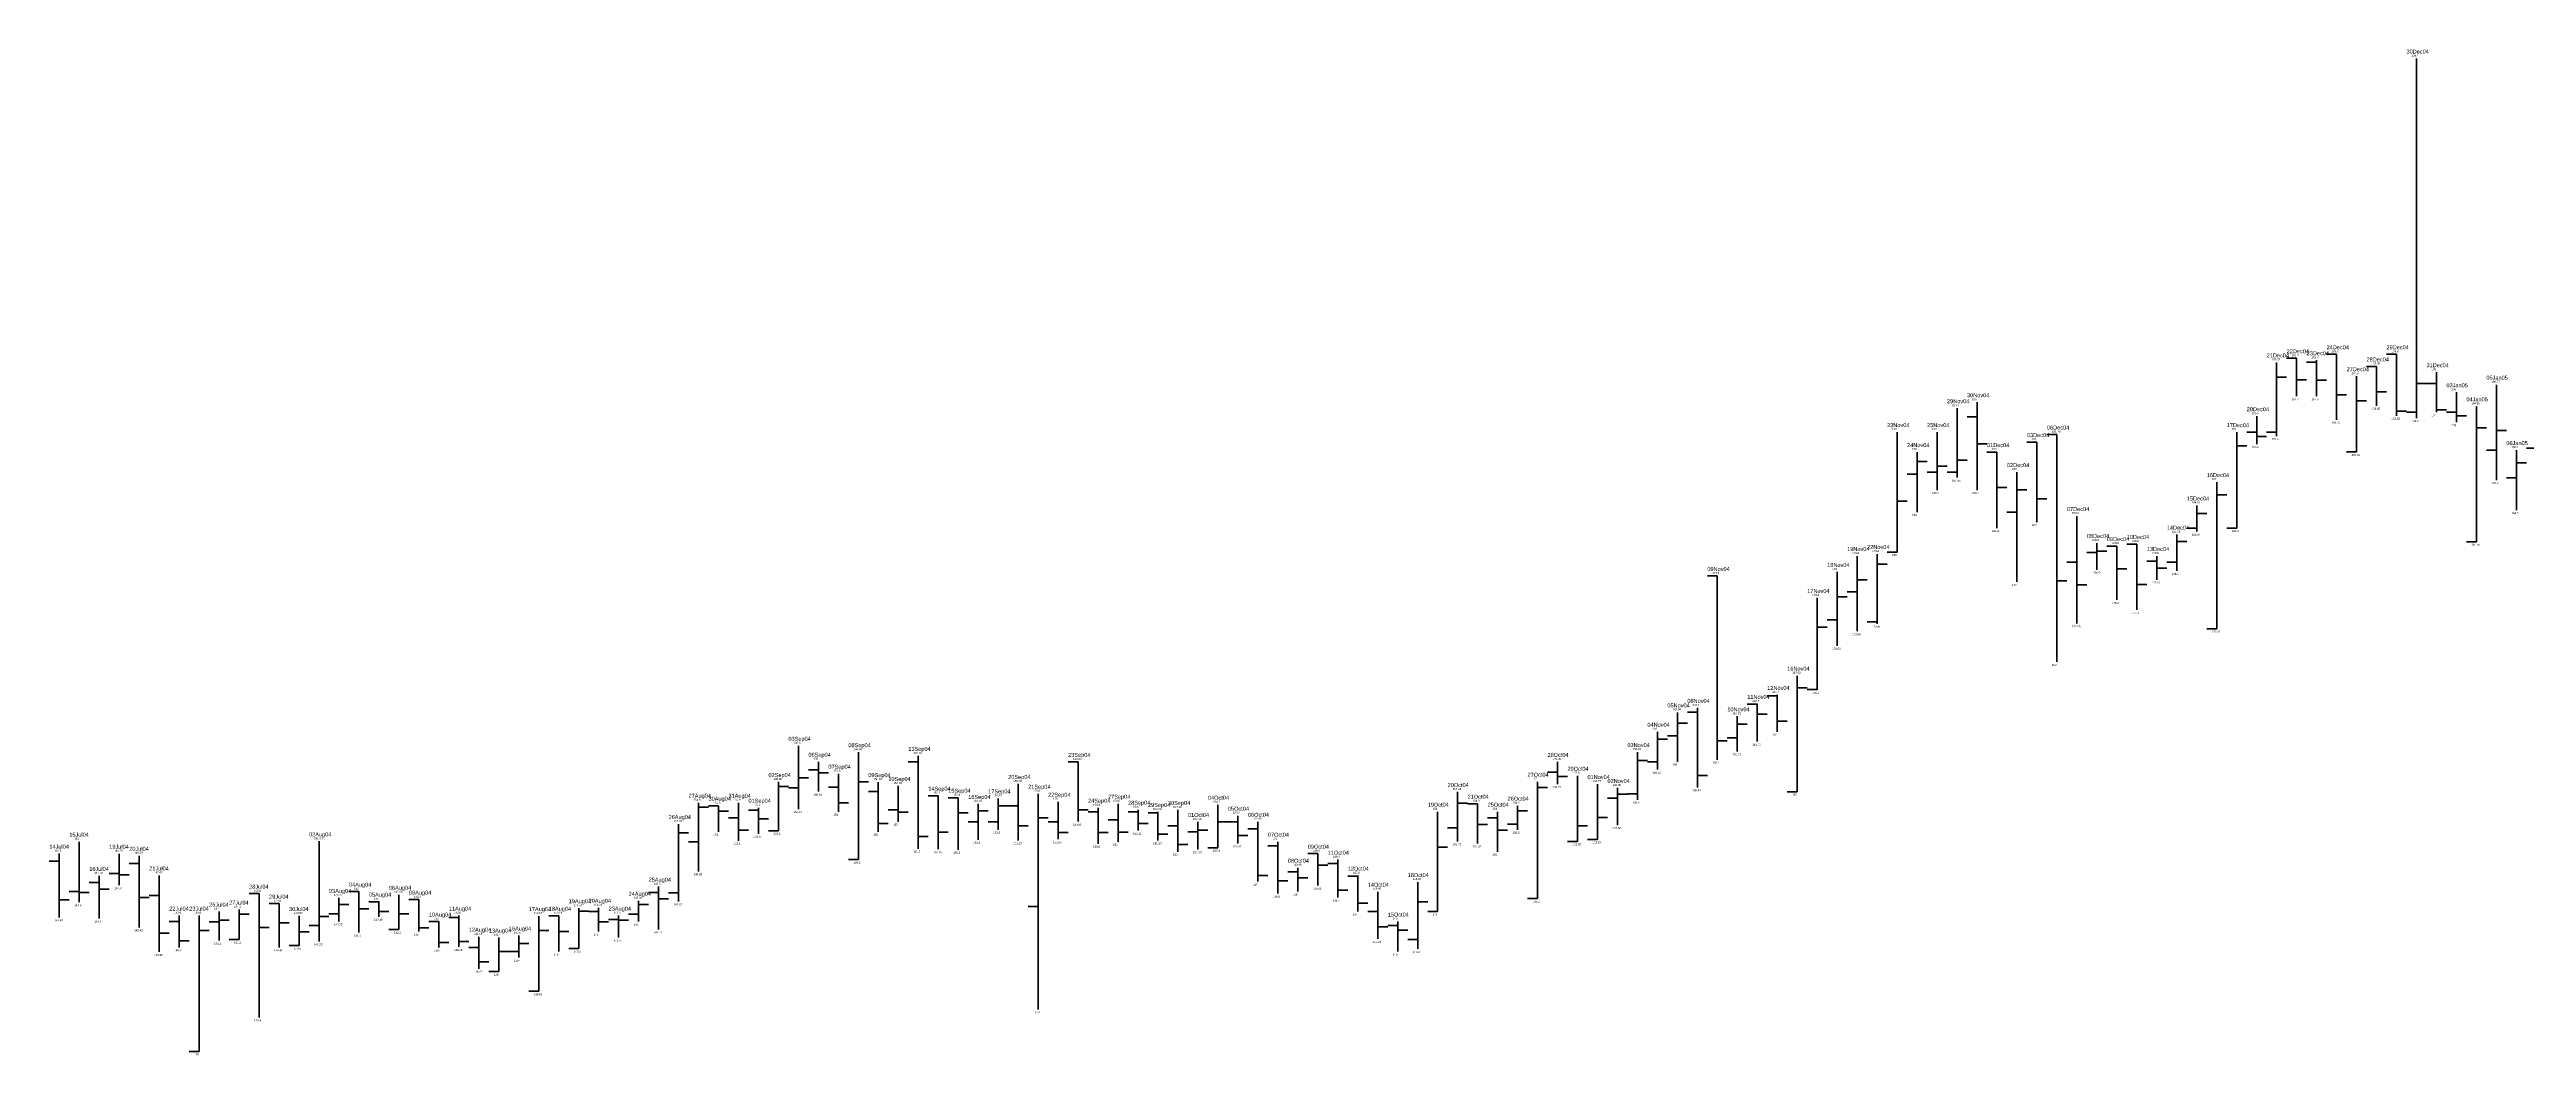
# Model space of a CAD drawing. Header units: inches. Extents: x 0 to 30000, y -20 to 2443.
# Drawn here: x 2368.5 to 2492.5, y 64.8 to 115.2 of the extents above; entities that cross this region are included whole.
import ezdxf

# ---------------------------------------------------------------- set-up
doc = ezdxf.new("R2010")
doc.units = ezdxf.units.IN
doc.header["$MEASUREMENT"] = 0
for name, color, linetype in [('DATE', 7, 'Continuous'), ('Graph', 7, 'Continuous'), ('Rate', 7, 'Continuous')]:
    doc.layers.add(name, color=color, linetype=linetype)
doc.styles.get("Standard").update_dxf_attribs({"font": 'arial.ttf'})

msp = doc.modelspace()

# ---------------------------------------------------------------- linework, layer by layer
at = {"layer": 'Graph', "color": 3, "lineweight": 35}
for p, q in [((2487, 114.7), (2487, 96.705)), ((2480, 99.49), (2480, 95.8)), ((2480, 98.76), (2480.5, 98.76)), ((2484, 98.8), (2484, 95.01)), ((2487, 98.43), (2487.5, 98.43)), ((2491, 98.375), (2491, 93.6)), ((2464, 97.2), (2464, 93.725)), ((2484, 97.57), (2484.5, 97.57)), ((2487, 97), (2486.5, 97)), ((2490, 97.295), (2490, 90.51)), ((2461, 96), (2461, 90)), ((2463, 96), (2463, 93.1)), ((2478, 96), (2478, 91.2)), ((2480, 96.005), (2479.5, 96.005)), ((2490, 96.21), (2490.5, 96.21)), ((2491, 96.085), (2491.5, 96.085)), ((2462, 95), (2462, 92)), ((2462, 94.535), (2462.5, 94.535)), ((2463, 94.29), (2463.5, 94.29)), ((2464, 94.6), (2464.5, 94.6)), ((2478, 95.31), (2478.5, 95.31)), ((2484, 95.01), (2483.5, 95.01)), ((2491, 95.1), (2490.5, 95.1)), ((2492, 95.1), (2492, 92.1)), ((2492, 94.46), (2492.5, 94.46)), ((2462, 93.9), (2461.5, 93.9)), ((2463, 94), (2462.5, 94)), ((2464, 94), (2463.5, 94)), ((2467, 94), (2467, 88.5)), ((2467, 93.11), (2467.5, 93.11)), ((2477, 93.5), (2477, 86.16)), ((2492, 93.71), (2491.5, 93.71)), ((2461, 92.545), (2461.5, 92.545)), ((2467, 92), (2466.5, 92)), ((2476, 92.33), (2476, 91.025)), ((2476, 91.93), (2476.5, 91.93)), ((2477, 92.86), (2477.5, 92.86)), ((2475, 90.87), (2475, 89.05)), ((2475, 90.53), (2475.5, 90.53)), ((2476, 91.2), (2475.5, 91.2)), ((2478, 91.2), (2477.5, 91.2)), ((2459, 89.8), (2459, 86.03)), ((2460, 89.9), (2460, 86.405)), ((2460, 89.4), (2460.5, 89.4)), ((2461, 90), (2460.5, 90)), ((2471, 89.975), (2470.5, 89.975)), ((2471, 90.45), (2471, 89.11)), ((2471, 90.045), (2471.5, 90.045)), ((2475, 89.5), (2474.5, 89.5)), ((2490, 90.51), (2489.5, 90.51)), ((2458, 89), (2458, 85.31)), ((2459, 88.6), (2459.5, 88.6)), ((2457, 87.7), (2457, 83.1)), ((2458, 87.755), (2458.5, 87.755)), ((2459, 88), (2458.5, 88)), ((2457, 86.24), (2457.5, 86.24)), ((2458, 86.6), (2457.5, 86.6)), ((2460, 86.5), (2459.5, 86.5)), ((2477, 86.16), (2476.5, 86.16)), ((2456, 83.81), (2456, 78)), ((2456, 83.205), (2456.5, 83.205)), ((2457, 83.125), (2456.5, 83.125)), ((2450, 81.97), (2450, 79.5)), ((2449, 81), (2449, 79.11)), ((2449, 80.625), (2449.5, 80.625)), ((2450, 80.8), (2449.5, 80.8)), ((2450, 81.425), (2450.5, 81.425)), ((2453, 80.7), (2452.5, 80.7)), ((2453, 81.775), (2453, 80.015)), ((2453, 81.38), (2453.5, 81.38)), ((2406, 80.3), (2406, 77.135)), ((2409, 79.98), (2409, 74.6)), ((2448, 79.985), (2448, 77.6)), ((2448, 79.565), (2448.5, 79.565)), ((2449, 79.5), (2448.5, 79.5)), ((2405, 78.49), (2405, 76.05)), ((2405, 78.26), (2405.5, 78.26)), ((2406, 78.2), (2405.5, 78.2)), ((2406, 78.7), (2406.5, 78.7)), ((2409, 78.495), (2409.5, 78.495)), ((2443, 78.5), (2443, 72.65)), ((2443, 78.22), (2443.5, 78.22)), ((2445, 78.8), (2445, 75.515)), ((2446, 78.385), (2446, 75.615)), ((2447, 78.19), (2447, 76.33)), ((2401, 77.45), (2401, 74.015)), ((2401, 77.225), (2401.5, 77.225)), ((2415, 77.39), (2415, 75.6)), ((2415, 77.04), (2415.5, 77.04)), ((2416, 77.665), (2416, 76.1)), ((2416, 77.29), (2416.5, 77.29)), ((2418, 77.9), (2418, 67.1)), ((2427, 77.35), (2427, 75.2)), ((2438, 77), (2438, 72)), ((2439, 77.99), (2439, 75.515)), ((2439, 77.425), (2439.5, 77.425)), ((2442, 77.3), (2442, 76.1)), ((2442, 77.04), (2442.5, 77.04)), ((2447, 77.685), (2446.5, 77.685)), ((2447, 77.88), (2447.5, 77.88)), ((2448, 77.9), (2447.5, 77.9)), ((2456, 78), (2455.5, 78)), ((2400, 76.38), (2400, 72.51)), ((2400, 75.945), (2400.5, 75.945)), ((2405, 76.05), (2404.5, 76.05)), ((2415, 76.5), (2414.5, 76.5)), ((2416, 76.5), (2415.5, 76.5)), ((2418, 76.7), (2418.5, 76.7)), ((2426, 76), (2425.5, 76)), ((2426, 76.49), (2426, 75.115)), ((2426, 76.07), (2426.5, 76.07)), ((2427, 76.49), (2427.5, 76.49)), ((2439, 76.2), (2438.5, 76.2)), ((2442, 76.375), (2441.5, 76.375)), ((2445, 76.3), (2445.5, 76.3)), ((2446, 76.71), (2446.5, 76.71)), ((2382, 75.52), (2382, 70.51)), ((2401, 75.5), (2400.5, 75.5)), ((2409, 74.6), (2408.5, 74.6)), ((2427, 75.2), (2426.5, 75.2)), ((2438, 75.23), (2438.5, 75.23)), ((2445, 75.515), (2444.5, 75.515)), ((2446, 75.615), (2445.5, 75.615)), ((2437, 73.48), (2437, 70.135)), ((2377, 72), (2377, 70.55)), ((2378, 72.1), (2378, 70.6)), ((2383, 72.685), (2383, 71.51)), ((2383, 72.355), (2383.5, 72.355)), ((2386, 72.84), (2386, 71.1)), ((2395, 72.17), (2395, 70.15)), ((2395, 72.025), (2395.5, 72.025)), ((2398, 72.54), (2398, 71.5)), ((2398, 72.355), (2398.5, 72.355)), ((2400, 72.935), (2399.5, 72.935)), ((2418, 72.25), (2417.5, 72.25)), ((2437, 72.495), (2437.5, 72.495)), ((2438, 72), (2437.5, 72)), ((2443, 72.65), (2442.5, 72.65)), ((2376, 71.8), (2376, 65)), ((2376, 71.055), (2376.5, 71.055)), ((2377, 71.49), (2376.5, 71.49)), ((2377, 71.575), (2377.5, 71.575)), ((2378, 71.865), (2378.5, 71.865)), ((2381, 71.78), (2381, 70.3)), ((2381, 70.995), (2381.5, 70.995)), ((2382, 71.3), (2381.5, 71.3)), ((2382, 71.76), (2382.5, 71.76)), ((2383, 71.88), (2382.5, 71.88)), ((2386, 71.1), (2385.5, 71.1)), ((2386, 71.895), (2386.5, 71.895)), ((2391, 70.7), (2391, 69)), ((2392, 70.8), (2392, 69.7)), ((2393, 71.775), (2393, 68.01)), ((2393, 71.05), (2393.5, 71.05)), ((2398, 71.875), (2397.5, 71.875)), ((2378, 70.6), (2377.5, 70.6)), ((2381, 70.3), (2380.5, 70.3)), ((2391, 70), (2391.5, 70)), ((2392, 70), (2391.5, 70)), ((2392, 70.395), (2392.5, 70.395)), ((2395, 70.15), (2394.5, 70.15)), ((2437, 70.6), (2436.5, 70.6)), ((2391, 69), (2390.5, 69)), ((2393, 68.01), (2392.5, 68.01)), ((2376, 65), (2375.5, 65))]:
    msp.add_line(p, q, dxfattribs=at)
at = {"layer": 'Graph', "color": 1, "lineweight": 35}
for p, q in [((2481, 99.7), (2480.5, 99.7)), ((2481, 99.7), (2481, 97.8)), ((2482, 99.5), (2481.5, 99.5)), ((2482, 99.6), (2482, 97.8)), ((2483, 99.9), (2482.5, 99.9)), ((2483, 99.9), (2483, 96.62)), ((2485, 99.29), (2484.5, 99.29)), ((2485, 99.29), (2485, 97.325)), ((2486, 99.9), (2485.5, 99.9)), ((2486, 99.9), (2486, 96.825)), ((2481, 98.62), (2481.5, 98.62)), ((2482, 98.595), (2482.5, 98.595)), ((2485, 98.02), (2485.5, 98.02)), ((2488, 98.43), (2487.5, 98.43)), ((2488, 99), (2488, 97)), ((2489, 98), (2489, 96.5)), ((2465, 96.77), (2464.5, 96.77)), ((2465, 97.5), (2465, 93.1)), ((2479, 96.8), (2479, 95.4)), ((2483, 97.865), (2483.5, 97.865)), ((2486, 97.05), (2486.5, 97.05)), ((2488, 97.125), (2488.5, 97.125)), ((2489, 97), (2488.5, 97)), ((2489, 96.825), (2489.5, 96.825)), ((2468, 95.5), (2467.5, 95.5)), ((2468, 95.5), (2468, 91.5)), ((2469, 95.88), (2468.5, 95.88)), ((2469, 95.88), (2469, 84.5)), ((2479, 96), (2478.5, 96)), ((2479, 95.78), (2479.5, 95.78)), ((2465, 95.42), (2465.5, 95.42)), ((2466, 95), (2465.5, 95)), ((2466, 95), (2466, 91.2)), ((2493, 95.2), (2492.5, 95.2)), ((2466, 93.23), (2466.5, 93.23)), ((2468, 92.66), (2468.5, 92.66)), ((2470, 91.8), (2470, 86.425)), ((2470, 89.5), (2469.5, 89.5)), ((2472, 90.3), (2471.5, 90.3)), ((2472, 90.3), (2472, 87.6)), ((2473, 90.4), (2472.5, 90.4)), ((2473, 90.4), (2473, 87.1)), ((2474, 89.55), (2473.5, 89.55)), ((2474, 89.8), (2474, 88.61)), ((2452, 88.8), (2451.5, 88.8)), ((2452, 88.8), (2452, 79.6)), ((2469, 88.565), (2469.5, 88.565)), ((2470, 88.365), (2470.5, 88.365)), ((2472, 89.16), (2472.5, 89.16)), ((2473, 88.38), (2473.5, 88.38)), ((2474, 89.195), (2474.5, 89.195)), ((2451, 81.98), (2450.5, 81.98)), ((2451, 82.2), (2451, 78.215)), ((2454, 82.38), (2453.5, 82.38)), ((2454, 82.4), (2454, 80.51)), ((2454, 81.89), (2454.5, 81.89)), ((2455, 82.8), (2454.5, 82.8)), ((2455, 82.85), (2455, 81)), ((2455, 81.535), (2455.5, 81.535)), ((2407, 79.5), (2407, 78.005)), ((2412, 79.5), (2411.5, 79.5)), ((2412, 79.795), (2412, 75.15)), ((2420, 79.495), (2419.5, 79.495)), ((2420, 79.495), (2420, 76.505)), ((2444, 79.495), (2444, 78.385)), ((2452, 80.54), (2452.5, 80.54)), ((2407, 79.09), (2406.5, 79.09)), ((2407, 78.95), (2407.5, 78.95)), ((2408, 78.225), (2407.5, 78.225)), ((2408, 78.9), (2408, 77)), ((2410, 78.48), (2410, 76)), ((2411, 78.29), (2411, 76.5)), ((2417, 78.39), (2417, 75.565)), ((2444, 78.975), (2443.5, 78.975)), ((2444, 78.76), (2444.5, 78.76)), ((2451, 78.81), (2451.5, 78.81)), ((2402, 77.3), (2401.5, 77.3)), ((2402, 77.3), (2402, 76)), ((2402, 77.035), (2402.5, 77.035)), ((2403, 77.45), (2403, 75.55)), ((2404, 77.07), (2403.5, 77.07)), ((2404, 77.2), (2404, 75.9)), ((2408, 77.445), (2408.5, 77.445)), ((2410, 78.005), (2409.5, 78.005)), ((2411, 77.1), (2410.5, 77.1)), ((2411, 76.98), (2411.5, 76.98)), ((2413, 77.8), (2412.5, 77.8)), ((2413, 77.8), (2413, 75.125)), ((2414, 77.7), (2413.5, 77.7)), ((2414, 77.7), (2414, 75.1)), ((2414, 76.945), (2414.5, 76.945)), ((2417, 77.29), (2416.5, 77.29)), ((2419, 77.5), (2419, 75.625)), ((2420, 77.09), (2420.5, 77.09)), ((2421, 77), (2420.5, 77)), ((2421, 77.2), (2421, 75.4)), ((2422, 77.4), (2422, 75.5)), ((2423, 77), (2422.5, 77)), ((2423, 77.1), (2423, 76.055)), ((2424, 76.95), (2423.5, 76.95)), ((2424, 76.99), (2424, 75.565)), ((2425, 77.09), (2425, 75)), ((2440, 77.4), (2439.5, 77.4)), ((2440, 77.4), (2440, 75.41)), ((2441, 77), (2441, 75)), ((2403, 76.7), (2402.5, 76.7)), ((2403, 76.075), (2403.5, 76.075)), ((2404, 76.64), (2404.5, 76.64)), ((2410, 76.415), (2410.5, 76.415)), ((2412, 75.76), (2412.5, 75.76)), ((2413, 75.97), (2413.5, 75.97)), ((2417, 76.285), (2417.5, 76.285)), ((2419, 76.5), (2418.5, 76.5)), ((2419, 75.965), (2419.5, 75.965)), ((2421, 75.955), (2421.5, 75.955)), ((2422, 76.6), (2421.5, 76.6)), ((2422, 75.98), (2422.5, 75.98)), ((2423, 76.41), (2423.5, 76.41)), ((2424, 75.875), (2424.5, 75.875)), ((2425, 76.295), (2424.5, 76.295)), ((2428, 76.5), (2427.5, 76.5)), ((2428, 76.8), (2428, 75.41)), ((2428, 75.805), (2428.5, 75.805)), ((2429, 76.14), (2428.5, 76.14)), ((2429, 76.495), (2429, 73.5)), ((2440, 76.36), (2440.5, 76.36)), ((2441, 76.7), (2440.5, 76.7)), ((2441, 76.07), (2441.5, 76.07)), ((2369, 74.52), (2368.5, 74.52)), ((2369, 74.9), (2369, 71.71)), ((2370, 75.5), (2370, 72.47)), ((2372, 74.895), (2372, 73.32)), ((2373, 74.4), (2372.5, 74.4)), ((2373, 74.795), (2373, 71.21)), ((2425, 75.36), (2425.5, 75.36)), ((2430, 75.3), (2429.5, 75.3)), ((2430, 75.5), (2430, 72.9)), ((2432, 74.9), (2431.5, 74.9)), ((2432, 74.9), (2432, 73.305)), ((2433, 74.4), (2432.5, 74.4)), ((2433, 74.6), (2433, 72.7)), ((2371, 73.455), (2370.5, 73.455)), ((2371, 73.79), (2371, 71.65)), ((2372, 73.9), (2371.5, 73.9)), ((2372, 73.835), (2372.5, 73.835)), ((2374, 73.81), (2374, 69.98)), ((2399, 73.25), (2399, 71.105)), ((2429, 73.8), (2429.5, 73.8)), ((2430, 73.535), (2430.5, 73.535)), ((2431, 73.99), (2430.5, 73.99)), ((2431, 74.195), (2431, 73)), ((2431, 73.69), (2431.5, 73.69)), ((2432, 74.33), (2432.5, 74.33)), ((2434, 73.78), (2433.5, 73.78)), ((2434, 73.8), (2434, 72)), ((2369, 72.59), (2369.5, 72.59)), ((2370, 73), (2369.5, 73)), ((2370, 72.955), (2370.5, 72.955)), ((2371, 73.115), (2371.5, 73.115)), ((2373, 72.705), (2373.5, 72.705)), ((2374, 72.8), (2373.5, 72.8)), ((2379, 72.9), (2378.5, 72.9)), ((2379, 72.9), (2379, 66.7)), ((2380, 72.4), (2379.5, 72.4)), ((2380, 72.4), (2380, 70.205)), ((2384, 73), (2383.5, 73)), ((2384, 73), (2384, 70.95)), ((2384, 72.135), (2384.5, 72.135)), ((2385, 72.49), (2384.5, 72.49)), ((2385, 72.5), (2385, 71.745)), ((2385, 72.01), (2385.5, 72.01)), ((2387, 72.6), (2386.5, 72.6)), ((2387, 72.6), (2387, 71)), ((2396, 72), (2395.5, 72)), ((2396, 72.19), (2396, 71)), ((2399, 72.95), (2398.5, 72.95)), ((2399, 72.635), (2399.5, 72.635)), ((2433, 73.065), (2433.5, 73.065)), ((2434, 72.425), (2434.5, 72.425)), ((2435, 72), (2434.5, 72)), ((2435, 72.995), (2435, 70.63)), ((2374, 70.915), (2374.5, 70.915)), ((2375, 71.5), (2374.5, 71.5)), ((2375, 71.8), (2375, 70.205)), ((2379, 71.21), (2379.5, 71.21)), ((2380, 71.44), (2380.5, 71.44)), ((2387, 71.195), (2387.5, 71.195)), ((2388, 71.5), (2387.5, 71.5)), ((2388, 71.5), (2388, 70.2)), ((2389, 71.7), (2388.5, 71.7)), ((2389, 71.8), (2389, 70.23)), ((2390, 70.745), (2390, 69.135)), ((2394, 71.79), (2393.5, 71.79)), ((2394, 71.79), (2394, 70)), ((2394, 71.01), (2394.5, 71.01)), ((2396, 71.49), (2396.5, 71.49)), ((2397, 71.6), (2396.5, 71.6)), ((2397, 71.8), (2397, 70.7)), ((2397, 71.575), (2397.5, 71.575)), ((2435, 71.235), (2435.5, 71.235)), ((2436, 71.3), (2435.5, 71.3)), ((2436, 71.5), (2436, 70)), ((2436, 71.065), (2436.5, 71.065)), ((2375, 70.54), (2375.5, 70.54)), ((2388, 70.455), (2388.5, 70.455)), ((2389, 70.495), (2389.5, 70.495)), ((2390, 70.2), (2389.5, 70.2)), ((2390, 69.48), (2390.5, 69.48))]:
    msp.add_line(p, q, dxfattribs=at)

# ---------------------------------------------------------------- texts
at = {"layer": 'DATE'}
for s, p in [('30Dec04', (2486.5, 114.95)), ('21Dec04', (2479.5, 99.74)), ('22Dec04', (2480.5, 99.95)), ('23Dec04', (2481.5, 99.85)), ('24Dec04', (2482.5, 100.15)), ('27Dec04', (2483.5, 99.05)), ('28Dec04', (2484.5, 99.54)), ('29Dec04', (2485.5, 100.15)), ('31Dec04', (2487.5, 99.25)), ('03Jan05', (2488.5, 98.25)), ('05Jan05', (2490.5, 98.625)), ('29Nov04', (2463.5, 97.45)), ('30Nov04', (2464.5, 97.75)), ('20Dec04', (2478.5, 97.05)), ('04Jan05', (2489.5, 97.545)), ('23Nov04', (2460.5, 96.25)), ('25Nov04', (2462.5, 96.25)), ('03Dec04', (2467.5, 95.75)), ('06Dec04', (2468.5, 96.13)), ('17Dec04', (2477.5, 96.25)), ('06Jan05', (2491.5, 95.35)), ('24Nov04', (2461.5, 95.25)), ('01Dec04', (2465.5, 95.25)), ('02Dec04', (2466.5, 94.25)), ('16Dec04', (2476.5, 93.75)), ('07Dec04', (2469.5, 92.05)), ('15Dec04', (2475.5, 92.58)), ('08Dec04', (2470.5, 90.7)), ('09Dec04', (2471.5, 90.55)), ('10Dec04', (2472.5, 90.65)), ('14Dec04', (2474.5, 91.12)), ('18Nov04', (2457.5, 89.25)), ('19Nov04', (2458.5, 90.05)), ('22Nov04', (2459.5, 90.15)), ('13Dec04', (2473.5, 90.05)), ('09Nov04', (2451.5, 89.05)), ('17Nov04', (2456.5, 87.95)), ('12Nov04', (2454.5, 83.1)), ('16Nov04', (2455.5, 84.06)), ('05Nov04', (2449.5, 82.22)), ('08Nov04', (2450.5, 82.45)), ('10Nov04', (2452.5, 82.025)), ('11Nov04', (2453.5, 82.65)), ('03Sep04', (2405.5, 80.55)), ('04Nov04', (2448.5, 81.25)), ('06Sep04', (2406.5, 79.75)), ('08Sep04', (2408.5, 80.23)), ('13Sep04', (2411.5, 80.045)), ('23Sep04', (2419.5, 79.745)), ('28Oct04', (2443.5, 79.745)), ('03Nov04', (2447.5, 80.235)), ('02Sep04', (2404.5, 78.74)), ('07Sep04', (2407.5, 79.15)), ('09Sep04', (2409.5, 78.73)), ('10Sep04', (2410.5, 78.54)), ('14Sep04', (2412.5, 78.05)), ('15Sep04', (2413.5, 77.95)), ('17Sep04', (2415.5, 77.915)), ('20Sep04', (2416.5, 78.64)), ('21Sep04', (2417.5, 78.15)), ('20Oct04', (2438.5, 78.24)), ('27Oct04', (2442.5, 78.75)), ('29Oct04', (2444.5, 79.05)), ('01Nov04', (2445.5, 78.635)), ('02Nov04', (2446.5, 78.44)), ('27Aug04', (2400.5, 77.7)), ('30Aug04', (2401.5, 77.55)), ('31Aug04', (2402.5, 77.7)), ('01Sep04', (2403.5, 77.45)), ('16Sep04', (2414.5, 77.64)), ('22Sep04', (2418.5, 77.75)), ('24Sep04', (2420.5, 77.45)), ('27Sep04', (2421.5, 77.65)), ('28Sep04', (2422.5, 77.35)), ('29Sep04', (2423.5, 77.24)), ('30Sep04', (2424.5, 77.34)), ('01Oct04', (2425.5, 76.74)), ('04Oct04', (2426.5, 77.6)), ('05Oct04', (2427.5, 77.05)), ('06Oct04', (2428.5, 76.745)), ('19Oct04', (2437.5, 77.25)), ('21Oct04', (2439.5, 77.65)), ('25Oct04', (2440.5, 77.25)), ('26Oct04', (2441.5, 77.55)), ('15Jul04', (2369.5, 75.75)), ('02Aug04', (2381.5, 75.77)), ('26Aug04', (2399.5, 76.63)), ('07Oct04', (2429.5, 75.75)), ('14Jul04', (2368.5, 75.15)), ('19Jul04', (2371.5, 75.145)), ('20Jul04', (2372.5, 75.045)), ('08Oct04', (2430.5, 74.445)), ('09Oct04', (2431.5, 75.15)), ('11Oct04', (2432.5, 74.85)), ('16Jul04', (2370.5, 74.04)), ('21Jul04', (2373.5, 74.06)), ('28Jul04', (2378.5, 73.15)), ('04Aug04', (2383.5, 73.25)), ('06Aug04', (2385.5, 73.09)), ('25Aug04', (2398.5, 73.5)), ('12Oct04', (2433.5, 74.05)), ('14Oct04', (2434.5, 73.245)), ('18Oct04', (2436.5, 73.73)), ('22Jul04', (2374.5, 72.05)), ('23Jul04', (2375.5, 72.05)), ('26Jul04', (2376.5, 72.25)), ('27Jul04', (2377.5, 72.35)), ('29Jul04', (2379.5, 72.65)), ('30Jul04', (2380.5, 72.03)), ('03Aug04', (2382.5, 72.935)), ('05Aug04', (2384.5, 72.75)), ('09Aug04', (2386.5, 72.85)), ('10Aug04', (2387.5, 71.75)), ('11Aug04', (2388.5, 72.05)), ('17Aug04', (2392.5, 72.025)), ('18Aug04', (2393.5, 72.04)), ('19Aug04', (2394.5, 72.42)), ('20Aug04', (2395.5, 72.44)), ('23Aug04', (2396.5, 72.05)), ('24Aug04', (2397.5, 72.79)), ('15Oct04', (2435.5, 71.75)), ('12Aug04', (2389.5, 70.995)), ('13Aug04', (2390.5, 70.95)), ('16Aug04', (2391.5, 71.05))]:
    msp.add_text(s, height=0.2, dxfattribs=at).set_placement(p)
at = {"layer": 'Rate'}
for s, p in [('229.4', (2486.75, 114.8)), ('198.98', (2479.75, 99.59)), ('199.4', (2480.75, 99.8)), ('199.2', (2481.75, 99.7)), ('199.8', (2482.75, 100)), ('198.58', (2484.75, 99.39)), ('199.8', (2485.75, 100)), ('198', (2487.75, 99.1)), ('197.6', (2483.75, 98.9)), ('196', (2488.75, 98.1)), ('196.75', (2490.75, 98.475)), ('194.4', (2463.75, 97.3)), ('195', (2464.75, 97.6)), ('193.6', (2478.75, 96.9)), ('195.6', (2480.75, 97.6)), ('195.6', (2481.75, 97.6)), ('194.65', (2484.75, 97.125)), ('193.65', (2485.75, 96.625)), ('194', (2487.75, 96.8)), ('194.59', (2489.75, 97.395)), ('192', (2460.75, 96.1)), ('192', (2462.75, 96.1)), ('191', (2467.75, 95.6)), ('191.76', (2468.75, 95.98)), ('192', (2477.75, 96.1)), ('191.6', (2479.75, 95.6)), ('193.24', (2482.75, 96.42)), ('193.41', (2486.75, 96.505)), ('193', (2488.75, 96.3)), ('190', (2461.75, 95.1)), ('190', (2465.75, 95.1)), ('190.8', (2478.75, 95.2)), ('190.02', (2483.75, 94.81)), ('190.2', (2491.75, 95.2)), ('186.2', (2462.75, 92.9)), ('187.45', (2463.75, 93.525)), ('186.2', (2464.75, 92.9)), ('188', (2466.75, 94.1)), ('187', (2476.75, 93.6)), ('187.2', (2490.75, 93.4)), ('184', (2461.75, 91.8)), ('183.6', (2469.75, 91.9)), ('184.66', (2475.75, 92.43)), ('184.2', (2491.75, 91.9)), ('182.4', (2465.75, 91)), ('183', (2467.75, 91.3)), ('180.9', (2470.75, 90.55)), ('180.8', (2472.75, 90.5)), ('181.74', (2474.75, 90.97)), ('182.05', (2475.75, 90.825)), ('182.4', (2477.75, 91)), ('179.6', (2458.75, 89.9)), ('179.8', (2459.75, 90)), ('180', (2460.75, 89.8)), ('180.6', (2471.75, 90.4)), ('179.6', (2473.75, 89.9)), ('181.02', (2489.75, 90.31)), ('177.6', (2451.75, 88.9)), ('178', (2457.75, 89.1)), ('177', (2466.75, 88.3)), ('178.22', (2470.75, 88.91)), ('177.22', (2473.75, 88.41)), ('178.1', (2474.75, 88.85)), ('175.4', (2456.75, 87.8)), ('175.2', (2471.75, 87.4)), ('174.2', (2472.75, 86.9)), ('172.06', (2458.75, 85.83)), ('172.81', (2459.75, 86.205)), ('172.85', (2469.75, 86.225)), ('172.32', (2476.75, 85.96)), ('170.62', (2457.75, 85.11)), ('169', (2468.75, 84.3)), ('167.62', (2455.75, 83.91)), ('163.94', (2449.75, 82.07)), ('164.4', (2450.75, 82.3)), ('163.55', (2452.75, 81.875)), ('164.8', (2453.75, 82.5)), ('165.7', (2454.75, 82.95)), ('166.2', (2456.75, 82.9)), ('162', (2448.75, 81.1)), ('162', (2454.75, 80.8)), ('160.6', (2405.75, 80.4)), ('159', (2406.75, 79.6)), ('159.96', (2408.75, 80.08)), ('159.59', (2411.75, 79.895)), ('158.99', (2419.75, 79.595)), ('158.99', (2443.75, 79.595)), ('159.97', (2447.75, 80.085)), ('159', (2449.75, 79.3)), ('159.2', (2451.75, 79.4)), ('160.03', (2452.75, 79.815)), ('161.02', (2453.75, 80.31)), ('156.98', (2404.75, 78.59)), ('157.8', (2407.75, 79)), ('156.96', (2409.75, 78.58)), ('156.58', (2410.75, 78.39)), ('156.78', (2416.75, 78.49)), ('155.98', (2438.75, 78.09)), ('157', (2442.75, 78.6)), ('156.77', (2443.75, 78.185)), ('157.6', (2444.75, 78.9)), ('156.77', (2445.75, 78.485)), ('156.38', (2446.75, 78.29)), ('158.22', (2448.75, 78.91)), ('154.9', (2400.75, 77.55)), ('154.6', (2401.75, 77.4)), ('154.9', (2402.75, 77.55)), ('154.4', (2403.75, 77.3)), ('154.27', (2405.75, 76.935)), ('156.01', (2406.75, 77.805)), ('154', (2407.75, 76.8)), ('155.6', (2412.75, 77.9)), ('155.4', (2413.75, 77.8)), ('154.78', (2414.75, 77.49)), ('155.33', (2415.75, 77.765)), ('155.8', (2417.75, 78)), ('155', (2418.75, 77.6)), ('154.4', (2420.75, 77.3)), ('154.8', (2421.75, 77.5)), ('154.2', (2422.75, 77.2)), ('153.98', (2423.75, 77.09)), ('154.18', (2424.75, 77.19)), ('154.7', (2426.75, 77.45)), ('153.6', (2427.75, 76.9)), ('154', (2437.75, 77.1)), ('154.8', (2439.75, 77.5)), ('154', (2440.75, 77.1)), ('154.6', (2441.75, 77.4)), ('155.2', (2447.75, 77.4)), ('156.43', (2450.75, 78.015)), ('156', (2455.75, 77.8)), ('151', (2369.75, 75.6)), ('151.04', (2381.75, 75.62)), ('152.76', (2399.75, 76.48)), ('152', (2401.75, 75.8)), ('151.8', (2403.75, 75.7)), ('152.1', (2404.75, 75.85)), ('152', (2409.75, 75.8)), ('153', (2410.75, 76.3)), ('152.2', (2415.75, 75.9)), ('153.01', (2419.75, 76.305)), ('152.11', (2422.75, 75.855)), ('152.98', (2425.75, 76.59)), ('152.99', (2428.75, 76.595)), ('151', (2429.75, 75.6)), ('152.2', (2441.75, 75.9)), ('152.66', (2446.75, 76.13)), ('149.8', (2368.75, 75)), ('149.79', (2371.75, 74.995)), ('149.59', (2372.75, 74.895)), ('151.1', (2402.75, 75.35)), ('149.2', (2408.75, 74.4)), ('150.3', (2411.75, 74.95)), ('150.25', (2412.75, 74.925)), ('150.2', (2413.75, 74.9)), ('151.2', (2414.75, 75.4)), ('151.13', (2416.75, 75.365)), ('151.25', (2418.75, 75.425)), ('150.8', (2420.75, 75.2)), ('151', (2421.75, 75.3)), ('151.13', (2423.75, 75.365)), ('150', (2424.75, 74.8)), ('150.23', (2425.75, 74.915)), ('150.4', (2426.75, 75)), ('150.82', (2427.75, 75.21)), ('149.8', (2431.75, 75)), ('149.2', (2432.75, 74.7)), ('151.03', (2438.75, 75.315)), ('150.82', (2439.75, 75.21)), ('150', (2440.75, 74.8)), ('151.03', (2444.75, 75.315)), ('151.23', (2445.75, 75.415)), ('147.58', (2370.75, 73.89)), ('146.64', (2371.75, 73.12)), ('147.62', (2373.75, 73.91)), ('146', (2383.75, 73.1)), ('146.5', (2398.75, 73.35)), ('148.03', (2400.75, 73.815)), ('147', (2428.75, 73.3)), ('148.39', (2430.75, 74.295)), ('146.61', (2431.75, 73.105)), ('147.6', (2433.75, 73.9)), ('145.99', (2434.75, 73.095)), ('146.96', (2436.75, 73.58)), ('144.94', (2369.75, 72.27)), ('143.6', (2374.75, 71.9)), ('143.6', (2375.75, 71.9)), ('144', (2376.75, 72.1)), ('144.2', (2377.75, 72.2)), ('145.8', (2378.75, 73)), ('144.8', (2379.75, 72.5)), ('143.56', (2380.75, 71.88)), ('145.37', (2382.75, 72.785)), ('145', (2384.75, 72.6)), ('145.68', (2385.75, 72.94)), ('145.2', (2386.75, 72.7)), ('143.6', (2388.75, 71.9)), ('143.55', (2392.75, 71.875)), ('143.58', (2393.75, 71.89)), ('144.34', (2394.75, 72.27)), ('144.38', (2395.75, 72.29)), ('143.6', (2396.75, 71.9)), ('145.08', (2397.75, 72.64)), ('145.02', (2399.75, 72.31)), ('145.8', (2429.75, 72.7)), ('146', (2430.75, 72.8)), ('145.4', (2432.75, 72.5)), ('145.3', (2442.75, 72.45)), ('143.42', (2368.75, 71.51)), ('143.3', (2370.75, 71.45)), ('142.42', (2372.75, 71.01)), ('143.02', (2382.75, 71.31)), ('141.9', (2383.75, 70.75)), ('143.49', (2384.75, 71.545)), ('142.2', (2385.75, 70.9)), ('142', (2386.75, 70.8)), ('143', (2387.75, 71.6)), ('141.49', (2389.75, 70.845)), ('141.4', (2390.75, 70.8)), ('141.6', (2391.75, 70.9)), ('142', (2395.75, 70.8)), ('143', (2397.75, 71.3)), ('142.21', (2398.75, 70.905)), ('144', (2433.75, 71.8)), ('143', (2435.75, 71.6)), ('144', (2437.75, 71.8)), ('139.96', (2373.75, 69.78)), ('140.41', (2374.75, 70.005)), ('141.1', (2376.75, 70.35)), ('141.2', (2377.75, 70.4)), ('140.41', (2379.75, 70.005)), ('140.6', (2380.75, 70.1)), ('141.02', (2381.75, 70.31)), ('140.4', (2387.75, 70)), ('140.46', (2388.75, 70.03)), ('139.4', (2391.75, 69.5)), ('140', (2393.75, 69.8)), ('140.3', (2394.75, 69.95)), ('141.4', (2396.75, 70.5)), ('141.26', (2434.75, 70.43)), ('140', (2435.75, 69.8)), ('140.27', (2436.75, 69.935)), ('138.27', (2389.75, 68.935)), ('138', (2390.75, 68.8)), ('136.02', (2392.75, 67.81)), ('134.2', (2417.75, 66.9)), ('133.4', (2378.75, 66.5)), ('130', (2375.75, 64.8))]:
    msp.add_text(s, height=0.1, dxfattribs=at).set_placement(p)

doc.saveas('drawing.dxf')
